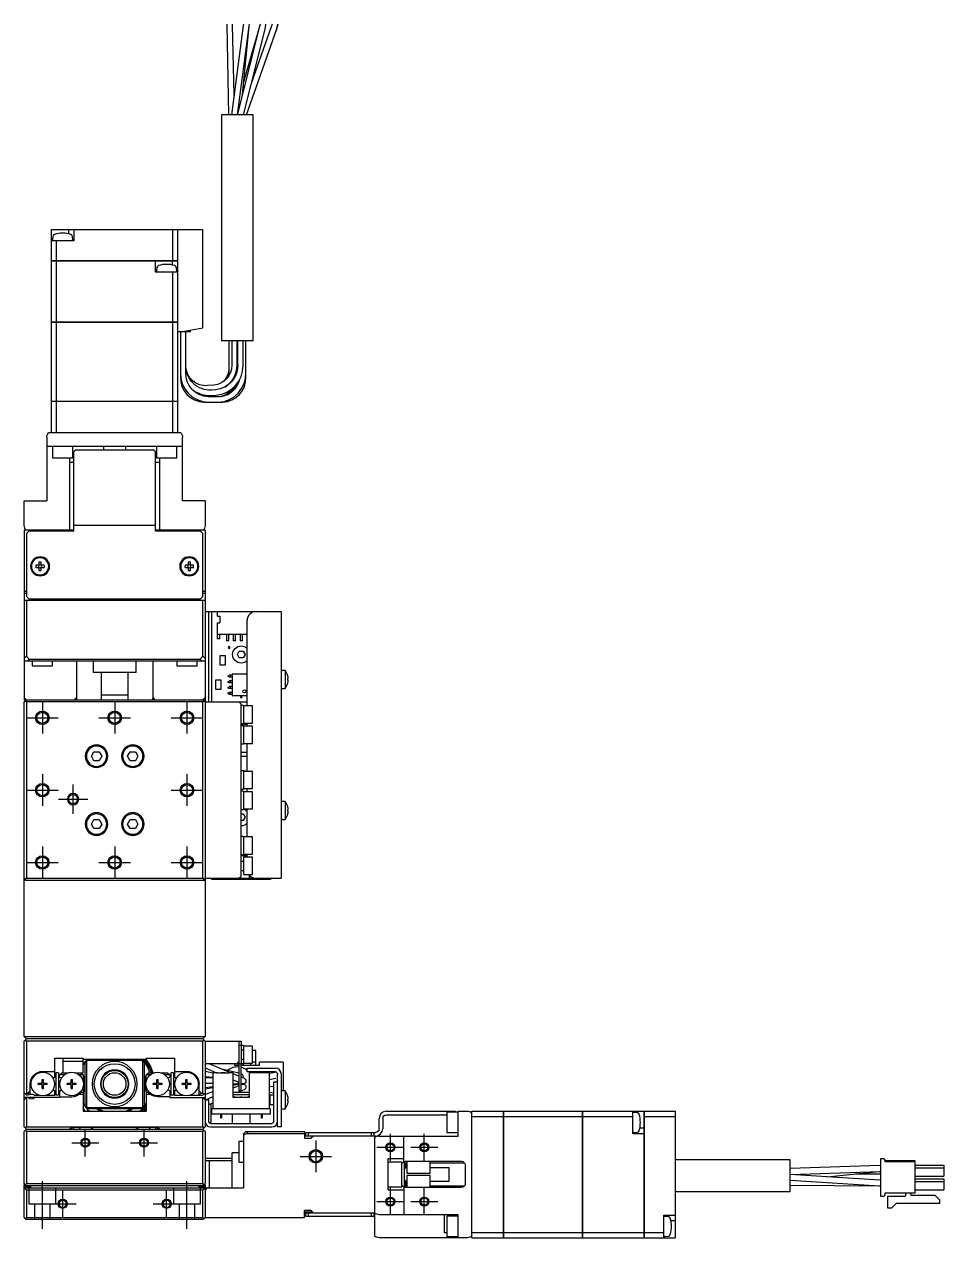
# Model space of a CAD drawing. Extents: x 0 to 1083, y -8 to 883.
# Drawn here: x 320 to 523.4, y 10 to 278.4 of the extents above; entities that cross this region are included whole.
import ezdxf

# ---------------------------------------------------------------- set-up
doc = ezdxf.new("R2010")
doc.units = 0
doc.header["$LTSCALE"] = 0.5
doc.linetypes.add('CENTER', pattern=[50.8, 31.75, -6.35, 6.35, -6.35])
doc.linetypes.add('DASHED', pattern=[19.05, 12.7, -6.35])
for name, color, linetype in [('MSM_CENTER', 1, 'CENTER'), ('MSM_CONTINUOUS', 7, 'CONTINUOUS'), ('MSM_DASHED', 4, 'DASHED'), ('MSM_NARROW', 5, 'CONTINUOUS')]:
    doc.layers.add(name, color=color, linetype=linetype)

msp = doc.modelspace()

# ---------------------------------------------------------------- linework, layer by layer
at = {"layer": 'MSM_CENTER'}
for p, q in [((324, 128.5), (324, 121.5)), ((340, 128.5), (340, 121.5)), ((356, 128.5), (356, 121.5)), ((320.5, 125), (327.5, 125)), ((336.5, 125), (343.5, 125)), ((352.5, 125), (359.5, 125)), ((324, 112.5), (324, 105.5)), ((330.8, 103.75), (330.8, 110.25)), ((356, 112.5), (356, 105.5)), ((320.5, 109), (327.5, 109)), ((352.5, 109), (359.5, 109)), ((327.55, 107), (334.05, 107)), ((324, 96.5), (324, 89.5)), ((340, 96.5), (340, 89.5)), ((356, 96.5), (356, 89.5)), ((320.5, 93), (327.5, 93)), ((336.5, 93), (343.5, 93)), ((352.5, 93), (359.5, 93)), ((333.5, 28), (333.5, 34)), ((346.5, 28), (346.5, 34)), ((401, 27), (401, 33)), ((408.5, 27), (408.5, 33)), ((330.5, 31), (336.5, 31)), ((343.5, 31), (349.5, 31)), ((384.5, 31.5), (384.5, 24.5)), ((398, 30), (404, 30)), ((405.5, 30), (411.5, 30)), ((381, 28), (388, 28)), ((324, 12), (324, 22.5)), ((356, 12), (356, 22.5)), ((328.5, 14.5), (328.5, 20.5)), ((351.5, 14.5), (351.5, 20.5)), ((401, 15), (401, 21)), ((408.5, 15), (408.5, 21)), ((325.5, 17.5), (331.5, 17.5)), ((348.5, 17.5), (354.5, 17.5)), ((398, 18), (404, 18)), ((405.5, 18), (411.5, 18))]:
    msp.add_line(p, q, dxfattribs=at)
at = {"layer": 'MSM_CONTINUOUS'}
for p, q in [((364.8, 278.4), (364.8, 278.29)), ((364.8, 278.4), (364.81, 278.22)), ((364.8, 278.29), (365.2, 258.4)), ((368.46, 278.16), (365.85, 258.4)), ((366.1, 278.25), (366.1, 278.4)), ((366.42, 262.7), (366.1, 278.25)), ((367.16, 258.4), (369.75, 277.99)), ((372.07, 277.96), (367.19, 258.62)), ((368.25, 262.82), (369.76, 277.99)), ((368.49, 278.4), (368.46, 278.16)), ((368.47, 258.4), (373.33, 277.64)), ((372.03, 277.91), (368.52, 265.58)), ((369.14, 258.4), (375.88, 277.37)), ((369.75, 277.99), (369.79, 278.4)), ((369.76, 277.99), (369.79, 278.4)), ((374.65, 277.8), (370.22, 265.33)), ((372.15, 278.4), (372.03, 277.91)), ((372.16, 278.4), (372.07, 277.96)), ((373.33, 277.64), (373.47, 278.4)), ((374.81, 278.4), (374.65, 277.8)), ((375.87, 277.36), (376.13, 278.4)), ((375.88, 277.37), (376.14, 278.4)), ((370.65, 258.4), (363.65, 258.4)), ((363.65, 258.4), (363.65, 208.4)), ((370.65, 208.4), (370.65, 258.4)), ((326, 226.11), (326, 233)), ((326, 233), (354, 233)), ((326.34, 231.48), (326.27, 230.71)), ((329.75, 233), (329.75, 232.06)), ((330.73, 230.71), (330.67, 231.48)), ((331, 233), (331, 230.5)), ((352.85, 226.11), (352.85, 233)), ((354, 195), (354, 233)), ((359.5, 232.9), (354, 232.9)), ((359.5, 211.26), (359.5, 232.9)), ((331, 230.5), (326, 230.5)), ((327.16, 226.11), (327.16, 230.5)), ((326, 226.11), (354, 226.11)), ((326, 212.5), (326, 226.1)), ((354, 226.1), (326, 226.1)), ((326.01, 226.1), (326.01, 226.11)), ((327.16, 226.1), (327.16, 226.11)), ((327.16, 212.5), (327.16, 226.1)), ((349, 223.6), (349, 226.1)), ((352.75, 226.1), (352.75, 225.17)), ((352.85, 226.1), (352.85, 226.11)), ((353.99, 226.1), (353.99, 226.11)), ((354, 223.6), (349, 223.6)), ((349.34, 224.59), (349.27, 223.82)), ((352.85, 212.5), (352.85, 223.6)), ((353.73, 223.82), (353.67, 224.59)), ((326, 212.5), (354, 212.5)), ((326, 195), (326, 212.49)), ((354, 212.49), (326, 212.49)), ((326.01, 212.5), (326.01, 212.49)), ((327.16, 212.5), (327.16, 212.49)), ((327.16, 195), (327.16, 212.49)), ((352.85, 212.5), (352.85, 212.49)), ((352.85, 195), (352.85, 212.49)), ((353.99, 212.5), (353.99, 212.49)), ((356.8, 210.4), (354, 210.4)), ((354.55, 210.4), (354.55, 200.4)), ((354.6, 210.4), (359.5, 211.26)), ((355.75, 201.4), (355.75, 210.4)), ((356.8, 210.4), (356.8, 210.79)), ((370.65, 208.4), (363.65, 208.4)), ((365.25, 208.4), (365.25, 201.4)), ((365.9, 208.4), (365.9, 202.98)), ((367.1, 202.98), (367.1, 208.4)), ((367.2, 208.4), (367.2, 202.95)), ((368.4, 202.95), (368.4, 208.4)), ((369.05, 200.4), (369.05, 208.4)), ((365.25, 201.4), (365.13, 200.48)), ((361.9, 198.6), (360.52, 198.48)), ((362.93, 196), (360.67, 196)), ((362.34, 197.57), (361.42, 197.5)), ((361.51, 196.3), (362.44, 196.37)), ((326, 195), (354, 195)), ((326, 188), (326, 194.99)), ((354, 194.99), (326, 194.99)), ((326.01, 195), (326.01, 194.99)), ((327.16, 195), (327.16, 194.99)), ((327.16, 188), (327.16, 194.99)), ((352.85, 195), (352.85, 194.99)), ((352.85, 188), (352.85, 194.99)), ((353.99, 195), (353.99, 194.99)), ((354, 188), (354, 194.99)), ((359.75, 194.8), (363.85, 194.8)), ((354.62, 188), (325.38, 188)), ((325, 187), (325, 173)), ((355, 173), (355, 187)), ((355, 185), (325, 185)), ((326.25, 185), (326.25, 182.5)), ((330.75, 182.5), (330.75, 185)), ((331.5, 184.3), (331, 183.8)), ((331, 166.3), (331, 183.8)), ((331.5, 184.3), (348.5, 184.3)), ((337.5, 185), (337.5, 184.3)), ((342.5, 184.3), (342.5, 185)), ((349, 183.8), (348.5, 184.3)), ((349, 166.3), (349, 183.8)), ((349.25, 185), (349.25, 182.5)), ((353.75, 182.5), (353.75, 185)), ((326.25, 182.5), (330.75, 182.5)), ((330, 182.5), (330, 166.3)), ((331, 181.5), (330, 181.5)), ((350, 181.5), (349, 181.5)), ((349.25, 182.5), (353.75, 182.5)), ((350, 166.3), (350, 182.5)), ((320, 173), (325, 173)), ((320, 167.5), (320, 173)), ((360, 173), (355, 173)), ((360, 173), (360, 167.5)), ((331, 166.5), (320, 166.5)), ((320, 166.5), (320, 129)), ((349, 167.5), (331, 167.5)), ((360, 166.5), (349, 166.5)), ((360, 166.5), (360, 54.5)), ((321, 166.3), (320.5, 165.8)), ((320.5, 165.8), (320.5, 151.8)), ((331, 166.3), (321, 166.3)), ((359, 166.3), (349, 166.3)), ((359.5, 165.8), (359, 166.3)), ((359.5, 151.8), (359.5, 165.8)), ((323.26, 158.74), (322.58, 158.74)), ((323.26, 159.42), (323.26, 158.74)), ((323.74, 158.74), (323.74, 159.42)), ((324.42, 158.74), (323.74, 158.74)), ((356.26, 158.74), (355.58, 158.74)), ((356.26, 159.42), (356.26, 158.74)), ((356.74, 158.74), (356.74, 159.42)), ((357.42, 158.74), (356.74, 158.74)), ((322.58, 158.26), (323.26, 158.26)), ((323.26, 158.26), (323.26, 157.58)), ((323.74, 157.58), (323.74, 158.26)), ((323.74, 158.26), (324.42, 158.26)), ((355.58, 158.26), (356.26, 158.26)), ((356.26, 158.26), (356.26, 157.58)), ((356.74, 157.58), (356.74, 158.26)), ((356.74, 158.26), (357.42, 158.26)), ((320, 153), (320.5, 153)), ((359.5, 153), (360, 153)), ((320.5, 152.5), (320, 152.5)), ((320, 151), (360, 151)), ((320.5, 151.8), (321, 151.3)), ((320.5, 151), (320.5, 138.61)), ((321, 151.3), (359, 151.3)), ((330, 151.3), (330, 151)), ((331.75, 151), (331.75, 151.3)), ((335, 151.3), (335, 151.2)), ((335, 151.2), (345, 151.2)), ((335, 151.2), (335.2, 151)), ((344.8, 151), (345, 151.2)), ((345, 151.2), (345, 151.3)), ((348.25, 151.3), (348.25, 151)), ((350, 151), (350, 151.3)), ((359, 151.3), (359.5, 151.8)), ((360, 152.5), (359.5, 152.5)), ((359.5, 138.61), (359.5, 151)), ((360, 148.5), (376.8, 148.5)), ((360.8, 128.5), (360.8, 148.5)), ((361.5, 128.5), (361.5, 148.5)), ((362.75, 147.5), (362.75, 148.5)), ((376.8, 148.5), (376.8, 89.5)), ((362.75, 147.5), (363.25, 147.5)), ((362.75, 146), (363.25, 146)), ((362.75, 142.5), (362.75, 146)), ((363.25, 147.5), (363.25, 146)), ((369.3, 127.65), (369.3, 146.5)), ((362.75, 143.5), (369.3, 143.5)), ((363.25, 142.5), (362.75, 142.5)), ((363.25, 142.5), (363.25, 143.5)), ((364.75, 143.5), (364.75, 142)), ((365.25, 142), (365.25, 143.5)), ((366.25, 143.5), (366.25, 142)), ((366.75, 142), (366.75, 143.5)), ((367.75, 143.5), (367.75, 142)), ((368.25, 142), (368.25, 143.5)), ((369.25, 143.5), (369.25, 142)), ((365.25, 142), (364.75, 142)), ((366.75, 142), (366.25, 142)), ((367.14, 139), (367.57, 139.75)), ((367.57, 139.75), (368.43, 139.75)), ((368.25, 142), (367.75, 142)), ((368.43, 139.75), (368.87, 139)), ((369.3, 142), (369.25, 142)), ((320, 138.11), (320.5, 138.61)), ((360, 137.5), (320, 137.5)), ((320.5, 138.61), (321.11, 138)), ((321.11, 138), (320.61, 137.5)), ((321.11, 138), (358.89, 138)), ((321.75, 137.5), (321.75, 136.5)), ((326.25, 136.5), (326.25, 137.5)), ((331.52, 137.5), (331.52, 129.5)), ((335.25, 137.5), (335.25, 135)), ((344.75, 135), (344.75, 137.5)), ((348.49, 129.5), (348.49, 137.5)), ((353.75, 137.5), (353.75, 136.5)), ((358.25, 136.5), (358.25, 137.5)), ((358.89, 138), (359.5, 138.61)), ((359.39, 137.5), (358.89, 138)), ((359.5, 138.61), (360, 138.11)), ((363.25, 138.71), (363.25, 136.71)), ((364.5, 138.71), (363.25, 138.71)), ((364.5, 136.71), (364.5, 138.71)), ((367.57, 138.25), (367.14, 139)), ((368.43, 138.25), (367.57, 138.25)), ((368.87, 139), (368.43, 138.25)), ((321.75, 136.5), (326.25, 136.5)), ((344.75, 135), (335.25, 135)), ((337, 135), (337, 129)), ((343, 129), (343, 135)), ((353.75, 136.5), (358.25, 136.5)), ((363.25, 136.71), (364.5, 136.71)), ((365, 134.31), (365.25, 134.31)), ((365, 134.31), (365, 134.11)), ((365.25, 134.31), (365.32, 134.43)), ((366.05, 134.43), (365.32, 134.43)), ((365.61, 134), (365.61, 134.43)), ((366.05, 129.96), (366.05, 134.66)), ((366.15, 134.76), (369.3, 134.76)), ((377.7, 135.5), (376.8, 135.5)), ((377.7, 135.5), (377.7, 131.5)), ((378.27, 134.39), (378.28, 134.39)), ((363.55, 133.31), (362.3, 133.31)), ((362.3, 133.31), (362.3, 131.31)), ((363.55, 131.31), (363.55, 133.31)), ((365.25, 134.11), (365, 134.11)), ((365, 133.04), (365, 132.84)), ((365, 133.04), (365.25, 133.04)), ((365.25, 132.84), (365, 132.84)), ((365, 131.77), (365, 131.57)), ((365, 131.77), (365.25, 131.77)), ((365.25, 131.57), (365, 131.57)), ((365.32, 134), (365.25, 134.11)), ((365.25, 133.04), (365.32, 133.16)), ((365.32, 132.73), (365.25, 132.84)), ((365.25, 131.77), (365.32, 131.89)), ((365.32, 131.46), (365.25, 131.57)), ((366.05, 134), (365.32, 134)), ((366.05, 133.16), (365.32, 133.16)), ((366.05, 132.73), (365.32, 132.73)), ((366.05, 131.89), (365.32, 131.89)), ((365.61, 132.73), (365.61, 133.16)), ((365.61, 131.46), (365.61, 131.89)), ((378.27, 133.68), (378.39, 133.68)), ((378.27, 133.32), (378.27, 133.68)), ((378.39, 133.32), (378.27, 133.32)), ((378.28, 132.61), (378.27, 132.61)), ((320.5, 129), (320, 129.5)), ((320, 129), (360, 129)), ((320.25, 128.75), (320.5, 129)), ((331.52, 129.5), (331.02, 129)), ((331.7, 129), (331.52, 129.5)), ((343, 130), (337, 130)), ((348.49, 129.5), (348.31, 129)), ((348.99, 129), (348.49, 129.5)), ((360, 129.5), (359.5, 129)), ((359.5, 129), (359.75, 128.75)), ((362.3, 131.31), (363.55, 131.31)), ((365, 130.5), (365, 130.3)), ((365, 130.5), (365.25, 130.5)), ((365.25, 130.3), (365, 130.3)), ((365.25, 130.5), (365.32, 130.62)), ((365.32, 130.19), (365.25, 130.3)), ((366.05, 131.46), (365.32, 131.46)), ((366.05, 130.62), (365.32, 130.62)), ((366.05, 130.19), (365.32, 130.19)), ((365.61, 130.19), (365.61, 130.62)), ((369.3, 129.86), (366.15, 129.86)), ((376.8, 131.5), (377.7, 131.5)), ((320, 128.5), (320.25, 128.75)), ((320, 54.5), (320, 128.5)), ((320.5, 128.5), (320.25, 128.75)), ((320.5, 128.5), (320.5, 89.5)), ((359.5, 128.5), (320.5, 128.5)), ((359.75, 128.75), (359.5, 128.5)), ((359.5, 89.5), (359.5, 128.5)), ((359.75, 128.75), (360, 128.5)), ((360, 128.5), (369.3, 128.5)), ((368, 128), (367.5, 128.5)), ((368, 90), (368, 128)), ((368.5, 127.75), (368, 127.75)), ((368.5, 127.75), (368.5, 123.75)), ((370.5, 127.65), (368.5, 127.65)), ((370.5, 123.85), (370.5, 127.65)), ((368, 123.75), (368.5, 123.75)), ((369.3, 123.5), (368, 123.5)), ((368.5, 123.85), (370.5, 123.85)), ((369.3, 123.15), (369.3, 123.85)), ((368.5, 123.25), (368, 123.25)), ((368.5, 123.25), (368.5, 119.25)), ((370.5, 123.15), (368.5, 123.15)), ((370.5, 119.35), (370.5, 123.15)), ((368, 119.25), (368.5, 119.25)), ((368.5, 119.35), (370.5, 119.35)), ((369.3, 113.15), (369.3, 119.35)), ((334.85, 116.5), (335.42, 117.5)), ((335.42, 115.5), (334.85, 116.5)), ((335.42, 117.5), (336.58, 117.5)), ((336.58, 115.5), (335.42, 115.5)), ((336.58, 117.5), (337.16, 116.5)), ((337.16, 116.5), (336.58, 115.5)), ((342.85, 116.5), (343.42, 117.5)), ((343.42, 115.5), (342.85, 116.5)), ((343.42, 117.5), (344.58, 117.5)), ((344.58, 115.5), (343.42, 115.5)), ((344.58, 117.5), (345.16, 116.5)), ((345.16, 116.5), (344.58, 115.5)), ((368, 117.37), (369.3, 117.37)), ((369.3, 116.45), (368, 116.45)), ((368.5, 113.25), (368, 113.25)), ((368.5, 113.25), (369.3, 113.25)), ((368.5, 113.25), (368.5, 109.25)), ((370.5, 113.15), (368.5, 113.15)), ((370.5, 109.35), (370.5, 113.15)), ((368, 109.25), (368.5, 109.25)), ((368.5, 108.75), (368, 108.75)), ((368.5, 109.35), (370.5, 109.35)), ((368.5, 108.75), (368.5, 104.75)), ((370.5, 108.65), (368.5, 108.65)), ((369.3, 108.65), (369.3, 109.35)), ((370.5, 104.85), (370.5, 108.65)), ((368, 104.75), (368.5, 104.75)), ((368.5, 104.85), (370.5, 104.85)), ((369.3, 98.65), (369.3, 104.85)), ((377.7, 106.5), (376.8, 106.5)), ((377.7, 106.5), (377.7, 102.5)), ((378.27, 105.39), (378.28, 105.39)), ((378.27, 104.68), (378.39, 104.68)), ((378.27, 104.32), (378.27, 104.68)), ((334.85, 101.5), (335.42, 102.5)), ((335.42, 102.5), (336.58, 102.5)), ((336.58, 102.5), (337.16, 101.5)), ((342.85, 101.5), (343.42, 102.5)), ((343.42, 102.5), (344.58, 102.5)), ((344.58, 102.5), (345.16, 101.5)), ((368, 103.75), (368.43, 103.75)), ((368.43, 102.25), (368, 102.25)), ((368.43, 103.75), (368.87, 103)), ((368.87, 103), (368.43, 102.25)), ((376.8, 102.5), (377.7, 102.5)), ((378.39, 104.32), (378.27, 104.32)), ((378.28, 103.61), (378.27, 103.61)), ((335.42, 100.5), (334.85, 101.5)), ((336.58, 100.5), (335.42, 100.5)), ((337.16, 101.5), (336.58, 100.5)), ((343.42, 100.5), (342.85, 101.5)), ((344.58, 100.5), (343.42, 100.5)), ((345.16, 101.5), (344.58, 100.5)), ((368.5, 98.75), (368, 98.75)), ((368.5, 98.75), (368.5, 94.75)), ((369.3, 98.67), (368.5, 98.67)), ((370.5, 98.65), (368.5, 98.65)), ((370.5, 94.85), (370.5, 98.65)), ((368, 94.75), (368.5, 94.75)), ((369.3, 94.5), (368, 94.5)), ((368.5, 94.85), (370.5, 94.85)), ((368.5, 94.15), (368.5, 90.35)), ((370.5, 94.15), (368.5, 94.15)), ((369.3, 94.15), (369.3, 94.85)), ((370.5, 90.35), (370.5, 94.15)), ((368.5, 93.25), (368, 93.25)), ((320.25, 89.25), (320, 89.5)), ((360, 89), (320, 89)), ((320.25, 89.25), (320.5, 89.5)), ((320.5, 89), (320.25, 89.25)), ((320.5, 89.5), (359.5, 89.5)), ((359.5, 89.5), (359.75, 89.25)), ((359.75, 89.25), (359.5, 89)), ((360, 89.5), (359.75, 89.25)), ((360, 89.5), (376.8, 89.5)), ((361.5, 89.2), (361.5, 89.5)), ((374.5, 89.2), (361.5, 89.2)), ((367.5, 89.5), (368, 90)), ((368, 91.25), (368.5, 91.25)), ((368.5, 90.35), (370.5, 90.35)), ((369.75, 90.24), (369.75, 89.5)), ((374.5, 89.5), (374.5, 89.2)), ((320, 54.5), (360, 54.5)), ((320.5, 54), (320, 54.5)), ((320.25, 53.75), (320, 53.5)), ((320.25, 53.75), (320.5, 54)), ((320.5, 53.5), (320.25, 53.75)), ((359.5, 54), (320.5, 54)), ((360, 54.5), (359.5, 54)), ((359.5, 54), (359.75, 53.75)), ((359.75, 53.75), (359.5, 53.5)), ((360, 53.5), (359.75, 53.75)), ((320, 34.5), (320, 53.5)), ((320.5, 53.5), (320.5, 42)), ((359.5, 53.5), (320.5, 53.5)), ((359.5, 42), (359.5, 53.5)), ((360, 53.5), (368, 53.5)), ((360, 53.5), (360, 34.5)), ((367.5, 53.5), (367.5, 42.5)), ((368.5, 52.5), (367.5, 52.5)), ((368, 53.5), (368, 52.5)), ((368, 52.5), (368, 48.5)), ((368.5, 51.5), (368, 51.5)), ((368.5, 52.5), (368.5, 48.5)), ((370.5, 52.4), (368.5, 52.4)), ((370.5, 48.6), (370.5, 52.4)), ((371.25, 51.38), (370.5, 51.38)), ((371.25, 48.35), (371.25, 51.38)), ((326.8, 49.7), (333, 49.7)), ((326.8, 45.55), (326.8, 49.7)), ((328.55, 49.7), (328.55, 46.5)), ((333.05, 49), (328.55, 49)), ((333, 49.7), (333, 49.5)), ((333, 49.5), (347, 49.5)), ((333.05, 46.5), (333.05, 49.5)), ((333.5, 48.7), (333.8, 49)), ((333.5, 39.3), (333.5, 48.7)), ((334, 49.2), (333.8, 49)), ((333.8, 49), (333.8, 39)), ((334, 49.2), (334.3, 49.5)), ((346, 49.2), (334, 49.2)), ((345.7, 49.5), (346.5, 48.7)), ((346.2, 39), (346.2, 49)), ((346.5, 48.7), (346.5, 39.3)), ((347, 49.7), (353.2, 49.7)), ((347, 49.7), (347, 49.5)), ((353.2, 49.7), (353.2, 45.55)), ((368.5, 48.5), (360, 48.5)), ((365.63, 46.5), (360.92, 48.5)), ((361.4, 48.3), (361.4, 48.5)), ((366.59, 48.1), (366.59, 48.5)), ((367.5, 49), (367, 48.5)), ((367.39, 48.35), (367.39, 48.5)), ((368, 49.5), (368.5, 49.5)), ((368, 42.5), (368, 48.5)), ((368.5, 48.6), (370.5, 48.6)), ((368.5, 48.1), (368.5, 48.5)), ((370.15, 48.1), (370.15, 48.6)), ((371.25, 48.85), (370.5, 48.85)), ((377.25, 48.81), (372.05, 48.81)), ((372.05, 48.1), (372.05, 48.81)), ((377.25, 48.81), (377.25, 42.5)), ((324.1, 46.8), (326.8, 46.8)), ((327.6, 46.5), (327, 46.5)), ((327, 46.5), (327, 41.5)), ((327.6, 46.5), (327.6, 41.5)), ((327.8, 46), (328.3, 46.5)), ((327.8, 45.55), (327.8, 46)), ((328.84, 46), (327.8, 46)), ((328.3, 46.5), (329.79, 46.5)), ((331.22, 46.5), (333.05, 46.5)), ((333, 46), (332.16, 46)), ((332.5, 46.5), (333, 46)), ((333, 46), (333, 44.71)), ((337.03, 47.2), (336.84, 47.2)), ((337.03, 47.2), (337.25, 47.43)), ((337.08, 47.43), (337.25, 47.43)), ((337.25, 47.43), (337.25, 47.56)), ((337.25, 47.56), (337.25, 47.56)), ((341.07, 46.97), (341.06, 46.97)), ((342.75, 47.56), (342.75, 47.56)), ((342.75, 47.56), (342.75, 47.43)), ((342.75, 47.43), (342.92, 47.43)), ((342.75, 47.43), (342.98, 47.2)), ((343.17, 47.2), (342.98, 47.2)), ((347, 46), (347.5, 46.5)), ((347.84, 46), (347, 46)), ((347, 44.71), (347, 46)), ((347.5, 46.5), (348.79, 46.5)), ((350.22, 46.5), (351.7, 46.5)), ((352.2, 46), (351.16, 46)), ((351.7, 46.5), (352.2, 46)), ((352.2, 46), (352.2, 45.55)), ((353, 46.5), (352.4, 46.5)), ((352.4, 46.5), (352.4, 41.5)), ((353, 46.5), (353, 41.5)), ((353.2, 46.8), (355.9, 46.8)), ((360, 47.59), (362.56, 46.5)), ((360, 46.83), (361.75, 46.45)), ((360, 45.69), (361.75, 45.54)), ((361.75, 46.5), (361.75, 38.5)), ((362.75, 46.5), (361.75, 46.5)), ((362.75, 46.5), (362.75, 46.4)), ((365.25, 46.4), (362.75, 46.4)), ((363.55, 46.4), (363.55, 46.5)), ((364.45, 46.5), (363.55, 46.5)), ((363.93, 46.4), (363.93, 46.5)), ((367.5, 46.43), (364.02, 47.18)), ((364.08, 46.4), (364.08, 46.5)), ((364.45, 46.4), (364.45, 46.5)), ((366.25, 46.5), (365.25, 46.5)), ((365.25, 46.5), (365.25, 46.4)), ((366.25, 41), (366.25, 46.5)), ((367.5, 45.71), (366.25, 46.24)), ((367.5, 48.1), (366.59, 48.1)), ((372.05, 48.1), (368, 48.1)), ((369.3, 46.7), (369.3, 47.5)), ((369.3, 47.5), (375.6, 47.5)), ((375.5, 46.7), (369.3, 46.7)), ((369.75, 46.5), (369.75, 41)), ((374.25, 46.5), (369.75, 46.5)), ((372.83, 46.55), (371.16, 46.5)), ((375.44, 46.54), (374.25, 46.33)), ((374.25, 38.5), (374.25, 46.5)), ((376, 34.5), (376, 46.2)), ((376.8, 46.3), (376.8, 34.5)), ((321.3, 41.7), (321.3, 44)), ((323.1, 43.86), (323.1, 44.15)), ((323.9, 44.15), (323.1, 44.15)), ((323.9, 43.86), (323.1, 43.86)), ((323.63, 44.15), (323.63, 43.86)), ((323.96, 45), (324.25, 45)), ((323.96, 44.21), (323.96, 45)), ((324.25, 44.47), (323.96, 44.47)), ((323.96, 43), (323.96, 43.8)), ((324.25, 43.53), (323.96, 43.53)), ((323.96, 43), (324.25, 43)), ((324.25, 44.21), (324.25, 45)), ((324.25, 43), (324.25, 43.8)), ((325.1, 44.15), (324.31, 44.15)), ((325.1, 43.86), (324.31, 43.86)), ((324.57, 43.86), (324.57, 44.15)), ((325.1, 43.86), (325.1, 44.15)), ((326.54, 45.4), (326.8, 45.55)), ((328.1, 45.38), (327.8, 45.55)), ((329.5, 43.86), (329.5, 44.15)), ((330.3, 44.15), (329.5, 44.15)), ((330.3, 43.86), (329.5, 43.86)), ((330.03, 44.15), (330.03, 43.86)), ((330.36, 45), (330.65, 45)), ((330.36, 44.21), (330.36, 45)), ((330.65, 44.47), (330.36, 44.47)), ((330.36, 43), (330.36, 43.8)), ((330.65, 43.53), (330.36, 43.53)), ((330.36, 43), (330.65, 43)), ((330.65, 44.21), (330.65, 45)), ((330.65, 43), (330.65, 43.8)), ((331.5, 44.15), (330.71, 44.15)), ((331.5, 43.86), (330.71, 43.86)), ((330.97, 43.86), (330.97, 44.15)), ((331.5, 43.86), (331.5, 44.15)), ((333, 43.29), (333, 38)), ((342.8, 45.38), (342.8, 45.44)), ((342.8, 45.38), (342.87, 45.31)), ((347, 43.29), (347, 38)), ((348.5, 43.86), (348.5, 44.15)), ((349.3, 44.15), (348.5, 44.15)), ((349.3, 43.86), (348.5, 43.86)), ((349.03, 44.15), (349.03, 43.86)), ((349.36, 45), (349.65, 45)), ((349.36, 44.21), (349.36, 45)), ((349.65, 44.47), (349.36, 44.47)), ((349.36, 43), (349.36, 43.8)), ((349.65, 43.53), (349.36, 43.53)), ((349.36, 43), (349.65, 43)), ((349.65, 44.21), (349.65, 45)), ((349.65, 43), (349.65, 43.8)), ((350.5, 44.15), (349.71, 44.15)), ((350.5, 43.86), (349.71, 43.86)), ((349.97, 43.86), (349.97, 44.15)), ((350.5, 43.86), (350.5, 44.15)), ((351.91, 45.38), (352.2, 45.55)), ((353.2, 45.55), (353.46, 45.4)), ((354.9, 43.86), (354.9, 44.15)), ((355.7, 44.15), (354.9, 44.15)), ((355.7, 43.86), (354.9, 43.86)), ((355.43, 44.15), (355.43, 43.86)), ((355.76, 45), (356.05, 45)), ((355.76, 44.21), (355.76, 45)), ((356.05, 44.47), (355.76, 44.47)), ((355.76, 43), (355.76, 43.8)), ((356.05, 43.53), (355.76, 43.53)), ((355.76, 43), (356.05, 43)), ((356.05, 44.21), (356.05, 45)), ((356.05, 43), (356.05, 43.8)), ((356.9, 44.15), (356.11, 44.15)), ((356.9, 43.86), (356.11, 43.86)), ((356.37, 43.86), (356.37, 44.15)), ((356.9, 43.86), (356.9, 44.15)), ((358.7, 41.5), (358.7, 44)), ((361.75, 45.36), (360, 45.4)), ((360, 44.2), (361.75, 44.16)), ((360, 43.2), (361.75, 43.45)), ((361.75, 43.18), (360, 42.84)), ((361.4, 45.37), (361.4, 45.57)), ((361.4, 43.11), (361.4, 43.4)), ((366.25, 44.93), (367.5, 44.4)), ((366.25, 44.07), (367.14, 44.05)), ((366.97, 43.92), (366.25, 43.69)), ((367.5, 43.6), (366.25, 43.07)), ((368.69, 45.2), (368, 45.49)), ((368, 44.19), (368.22, 44.1)), ((368.22, 43.9), (368, 43.81)), ((374.25, 45.01), (375.66, 45.26)), ((375.2, 43.39), (374.25, 43.47)), ((375.2, 35.7), (375.2, 44.5)), ((375.2, 44.5), (376, 44.5)), ((320.5, 41.5), (320, 42)), ((327.8, 41), (320, 41)), ((320.5, 41), (320, 40.5)), ((320.25, 41.75), (320.5, 42)), ((320.5, 42), (320.8, 42)), ((320.94, 41.5), (320.5, 41.5)), ((320.5, 41), (320.5, 34.5)), ((321.3, 42.5), (320.8, 42)), ((320.8, 42), (321.25, 41.69)), ((321.3, 41.7), (321.25, 41.69)), ((322.26, 41.5), (323.39, 41.5)), ((324.82, 41.5), (326.8, 41.5)), ((326.8, 42.45), (326.54, 42.6)), ((326.8, 41.5), (326.8, 42.45)), ((327.6, 41.5), (327, 41.5)), ((327.8, 42.45), (328.02, 42.58)), ((327.8, 42.45), (327.8, 41)), ((327.8, 41.2), (330.5, 41.2)), ((333, 41.7), (332.1, 41.7)), ((332.65, 42.2), (333, 42.2)), ((341.06, 41.04), (341.07, 41.04)), ((342.87, 42.69), (342.8, 42.63)), ((342.8, 42.56), (342.8, 42.63)), ((347, 42.2), (347.36, 42.2)), ((347.9, 41.7), (347, 41.7)), ((352.2, 41.2), (349.5, 41.2)), ((352.2, 42.45), (351.98, 42.58)), ((352.2, 42.45), (352.2, 41)), ((352.2, 41), (360, 41)), ((353, 41.5), (352.4, 41.5)), ((353.46, 42.6), (353.2, 42.45)), ((353.2, 42.45), (353.2, 41.5)), ((353.2, 41.5), (355.19, 41.5)), ((356.62, 41.5), (359.5, 41.5)), ((359.2, 42), (358.7, 42.5)), ((358.7, 41.65), (359.2, 42)), ((359.2, 42), (359.5, 42)), ((359.5, 42), (359.75, 41.75)), ((359.75, 41.75), (359.5, 41.5)), ((359.5, 34.5), (359.5, 41)), ((360, 40.5), (359.5, 41)), ((359.75, 41.75), (360, 42)), ((361.75, 42.25), (360, 41.69)), ((360, 40.5), (360.8, 40.5)), ((361.75, 41.16), (360.21, 40.5)), ((360.8, 35.7), (360.8, 40.5)), ((366.25, 42.2), (369.75, 42.2)), ((366.25, 41.7), (369.75, 41.7)), ((369.75, 41), (366.25, 41)), ((367.28, 42.2), (368.69, 42.8)), ((368, 42.5), (367.5, 42.5)), ((374.25, 42.17), (375.2, 42.08)), ((374.3, 41.5), (374.25, 41.45)), ((374.3, 41.5), (374.3, 39.5)), ((375.2, 41.5), (374.3, 41.5)), ((377.7, 42.5), (376.8, 42.5)), ((377.7, 42.5), (377.7, 38.5)), ((378.27, 41.39), (378.28, 41.39)), ((378.27, 40.68), (378.39, 40.68)), ((378.27, 40.32), (378.27, 40.68)), ((378.39, 40.32), (378.27, 40.32)), ((333, 38), (347, 38)), ((333.8, 39), (333.5, 39.3)), ((333.8, 39), (334, 38.8)), ((334, 38.8), (346, 38.8)), ((334.3, 38.5), (334, 38.8)), ((345.7, 38.5), (334.3, 38.5)), ((346.5, 39.3), (345.7, 38.5)), ((361.3, 39.5), (360.8, 39.5)), ((360.92, 39.5), (361.75, 39.85)), ((361.3, 39.5), (361.3, 35.5)), ((361.5, 37.3), (361.5, 38.5)), ((374.5, 38.5), (361.5, 38.5)), ((374.25, 39.55), (374.3, 39.5)), ((374.3, 39.5), (375.2, 39.5)), ((374.5, 37.3), (374.5, 38.5)), ((376.8, 38.5), (377.7, 38.5)), ((378.28, 39.61), (378.27, 39.61)), ((400.1, 38), (415.3, 38)), ((413.5, 37.75), (413.5, 33.25)), ((416, 37.75), (413.5, 37.75)), ((414.8, 37.75), (414.8, 38)), ((415.3, 38), (415.3, 37.75)), ((416, 32.5), (416, 38)), ((416, 38), (418, 38)), ((419, 38), (425.99, 38)), ((419, 10), (419, 38)), ((425.99, 10), (425.99, 38)), ((426, 37.99), (425.99, 37.99)), ((426, 38), (443.49, 38)), ((426, 38), (426, 10)), ((443.49, 10), (443.49, 38)), ((443.5, 37.99), (443.49, 37.99)), ((443.5, 38), (457.1, 38)), ((443.5, 38), (443.5, 10)), ((454.6, 33), (454.6, 38)), ((455.59, 37.66), (454.82, 37.73)), ((457.1, 10), (457.1, 38)), ((457.1, 37.99), (457.11, 37.99)), ((457.11, 38), (464, 38)), ((457.11, 38), (457.11, 10)), ((464, 38), (464, 10)), ((360.86, 35.5), (361.3, 35.5)), ((361.2, 35.3), (374.8, 35.3)), ((374.5, 37.3), (361.5, 37.3)), ((363.38, 37.3), (363.38, 36.5)), ((363.38, 36.5), (363.63, 36.5)), ((363.63, 37.3), (363.63, 36.5)), ((366, 37.3), (366, 35.3)), ((370, 35.3), (370, 37.3)), ((372.38, 37.3), (372.38, 36.5)), ((372.38, 36.5), (372.63, 36.5)), ((372.63, 37.3), (372.63, 36.5)), ((398.5, 34.1), (398.5, 36.4)), ((399.3, 36.4), (399.3, 34.1)), ((400.1, 37.2), (413.5, 37.2)), ((419, 36.84), (425.99, 36.84)), ((426, 36.83), (425.99, 36.83)), ((426, 36.84), (443.49, 36.84)), ((443.5, 36.83), (443.49, 36.83)), ((443.5, 36.84), (454.6, 36.84)), ((457.1, 36.83), (457.11, 36.83)), ((457.11, 36.84), (464, 36.84)), ((320.5, 34), (320, 34.5)), ((320.25, 33.75), (320, 33.5)), ((320, 22), (320, 33.5)), ((320.25, 34.25), (320.5, 34.5)), ((320.5, 34), (320.25, 33.75)), ((320.5, 33.5), (320.25, 33.75)), ((320.5, 34.5), (359.5, 34.5)), ((320.5, 34), (359.5, 34)), ((320.5, 33.5), (320.5, 22)), ((359.5, 33.5), (320.5, 33.5)), ((330.35, 34.35), (330, 34)), ((349.65, 34.35), (330.35, 34.35)), ((350, 34), (349.65, 34.35)), ((359.5, 34.5), (359.75, 34.25)), ((359.75, 34.25), (359.5, 34)), ((359.75, 33.75), (359.5, 34)), ((359.75, 33.75), (359.5, 33.5)), ((359.5, 22), (359.5, 33.5)), ((359.75, 34.25), (360, 34.5)), ((360, 33.5), (359.75, 33.75)), ((360, 33.5), (360, 22)), ((361.2, 34.5), (374.8, 34.5)), ((368.5, 33), (369, 33.5)), ((368.5, 33), (368.5, 21)), ((369.11, 33), (368.5, 32.69)), ((369, 33.5), (382, 33.5)), ((369.61, 33.5), (369.11, 33)), ((382, 33), (369.11, 33)), ((376.8, 34.5), (376, 34.5)), ((382, 33.5), (382, 32)), ((382.3, 32.5), (382.3, 33.3)), ((382.3, 33.3), (397.7, 33.3)), ((397.7, 32.5), (382.3, 32.5)), ((382.8, 33.3), (382.8, 32.5)), ((384, 32.5), (383.5, 32)), ((396.8, 32.5), (396.8, 33.3)), ((397.3, 33.3), (397.3, 32.5)), ((397.5, 32.5), (397.5, 15.5)), ((398.5, 32.5), (416, 32.5)), ((404, 26.87), (404, 32.5)), ((413.5, 33.25), (416, 33.25)), ((457.1, 33), (454.6, 33)), ((454.82, 33.27), (455.59, 33.34)), ((457.1, 34.25), (456.17, 34.25)), ((367.5, 31.25), (367.5, 26.75)), ((368.5, 31.25), (367.5, 31.25)), ((382, 32), (383.5, 32)), ((366, 27.5), (360, 27.5)), ((366, 27), (360, 27)), ((361, 21), (361, 27)), ((366, 21), (366, 28.75)), ((367.5, 28.75), (366, 28.75)), ((400.5, 27.5), (404, 27.5)), ((400.5, 20.5), (400.5, 27.5)), ((404, 26.87), (404.09, 26.87)), ((404.01, 26.85), (404.09, 26.87)), ((404.1, 21.12), (404.1, 26.88)), ((404.3, 26.9), (416.7, 26.9)), ((404.6, 26.9), (404.6, 24.25)), ((409.8, 24.25), (409.8, 26.9)), ((489.4, 27.23), (464, 27.23)), ((489.4, 20.23), (489.4, 27.23)), ((509.4, 27.47), (509.4, 19.19)), ((510.12, 27.47), (509.4, 27.47)), ((510.42, 26.76), (510.42, 27.17)), ((517.05, 27.01), (510.42, 27.01)), ((517.05, 19.9), (517.05, 27.01)), ((367.5, 26.75), (368.5, 26.75)), ((403.5, 26.75), (400.5, 26.75)), ((403.5, 21.25), (403.5, 26.75)), ((404.3, 26.5), (404.1, 26.3)), ((404.1, 25.13), (404.3, 25.5)), ((404.3, 26.5), (404.3, 25.5)), ((404.6, 26.5), (404.3, 26.5)), ((404.3, 25.5), (404.6, 25.5)), ((404.6, 24.25), (409.8, 24.25)), ((417.39, 26.5), (409.8, 26.5)), ((409.8, 25.5), (414, 25.5)), ((414, 22.5), (414, 25.5)), ((417.5, 26.1), (417.5, 21.9)), ((509.29, 25.94), (489.4, 25.3)), ((489.4, 24), (509.33, 24.65)), ((497.55, 23.49), (509.12, 24.62)), ((509.12, 24.62), (509.4, 24.64)), ((509.4, 25.95), (509.29, 25.94)), ((509.33, 24.65), (509.4, 24.65)), ((517.05, 26.76), (510.42, 26.76)), ((517.05, 26.03), (523.4, 26.03)), ((517.05, 25.43), (523.4, 25.43)), ((523.4, 26.03), (523.4, 23.63)), ((320, 22), (320.5, 21.5)), ((320, 21.7), (320.1, 21.8)), ((320, 14.5), (320, 21.7)), ((320.1, 21.7), (320.1, 21.9)), ((320.25, 21.75), (320.5, 22)), ((320.5, 22), (359.5, 22)), ((359.5, 21.5), (320.5, 21.5)), ((321.4, 21.5), (321.4, 21.2)), ((358.6, 21.5), (358.6, 21.2)), ((359.5, 22), (359.75, 21.75)), ((359.5, 21.5), (359.75, 21.75)), ((359.75, 21.75), (360, 22)), ((359.9, 21.9), (359.9, 21.7)), ((359.9, 21.8), (360, 21.7)), ((360, 21.7), (360, 14.5)), ((404.3, 22.5), (404.1, 22.87)), ((404.1, 21.7), (404.3, 21.5)), ((404.3, 22.5), (404.3, 21.5)), ((404.3, 22.5), (404.6, 22.5)), ((404.3, 21.5), (404.6, 21.5)), ((404.6, 23.75), (404.6, 21.1)), ((409.8, 23.75), (404.6, 23.75)), ((409.8, 21.1), (409.8, 23.75)), ((409.8, 22.5), (414, 22.5)), ((409.8, 21.5), (417.39, 21.5)), ((489.4, 22.7), (509.2, 21.46)), ((489.4, 21.6), (509.07, 21.45)), ((509.28, 22.76), (489.42, 24)), ((503.88, 24.11), (508.73, 24.14)), ((509.4, 22.76), (508.62, 22.8)), ((508.73, 24.14), (509.4, 24.15)), ((509.4, 22.75), (509.28, 22.76)), ((517.05, 23.63), (523.4, 23.63)), ((517.05, 23.03), (523.4, 23.03)), ((517.05, 22.43), (523.4, 22.43)), ((523.4, 23.03), (523.4, 20.63)), ((320, 21.2), (321.4, 21.2)), ((320, 21), (368.5, 21)), ((320.5, 20.5), (320, 21)), ((320.4, 21.4), (321.1, 21.4)), ((359.5, 20.5), (320.5, 20.5)), ((320.5, 20.5), (320.5, 14.5)), ((360, 21.2), (358.6, 21.2)), ((358.9, 21.4), (359.6, 21.4)), ((360, 21), (359.5, 20.5)), ((359.5, 14.5), (359.5, 20.5)), ((360, 20.5), (360.5, 21)), ((400.5, 21.25), (403.5, 21.25)), ((404, 20.5), (400.5, 20.5)), ((404, 21.13), (404, 15.1)), ((404, 21.13), (404.09, 21.13)), ((404.09, 21.13), (404.01, 21.16)), ((416.7, 21.1), (404.3, 21.1)), ((464, 20.23), (489.4, 20.23)), ((509.07, 21.45), (509.4, 21.45)), ((509.2, 21.46), (509.4, 21.45)), ((509.4, 19.19), (510.12, 19.19)), ((510.42, 19.49), (510.42, 19.9)), ((510.42, 19.9), (517.05, 19.9)), ((510.95, 19.15), (510.95, 16.62)), ((514.8, 19.15), (510.95, 19.15)), ((514.95, 19.9), (514.95, 19.3)), ((516.1, 19.62), (516.1, 19.9)), ((521.51, 19.34), (516.38, 19.34)), ((517.05, 20.63), (523.4, 20.63)), ((522.51, 18.34), (521.51, 19.34)), ((510.95, 16.62), (511.95, 16.62)), ((511.95, 16.62), (512.97, 17.64)), ((512.97, 17.64), (522.51, 17.64)), ((522.51, 17.64), (522.51, 18.34)), ((320, 14.5), (320.5, 14)), ((320.25, 14.25), (320.5, 14.5)), ((320.5, 14.5), (359.5, 14.5)), ((359.5, 14), (320.5, 14)), ((359.5, 14.5), (359.75, 14.25)), ((359.5, 14), (359.75, 14.25)), ((359.75, 14.25), (360, 14.5)), ((360, 14.5), (382, 14.5)), ((383.5, 16), (382, 16)), ((382, 14.5), (382, 16)), ((382, 15.75), (383.75, 15.75)), ((382.3, 14.7), (382.3, 15.5)), ((382.3, 15.5), (397.5, 15.5)), ((397.3, 14.7), (382.3, 14.7)), ((382.8, 15.5), (382.8, 14.7)), ((383.5, 16), (384, 15.5)), ((396.8, 14.7), (396.8, 15.5)), ((397.3, 15.5), (397.3, 14.7)), ((397.5, 15.48), (397.5, 10.38)), ((416, 15.1), (398.5, 15.1)), ((413, 11.05), (413, 15.1)), ((413.5, 14.75), (413.5, 10.25)), ((416, 14.75), (413.5, 14.75)), ((416, 10), (416, 15.1)), ((461.5, 15), (464, 15)), ((461.5, 10), (461.5, 15)), ((462.48, 14.66), (461.71, 14.73)), ((464, 13.75), (463.06, 13.75)), ((413.5, 11.05), (413, 11.05)), ((419, 11.15), (425.99, 11.15)), ((426, 11.16), (425.99, 11.16)), ((426, 11.15), (443.49, 11.15)), ((443.5, 11.16), (443.49, 11.16)), ((443.5, 11.15), (457.1, 11.15)), ((457.1, 11.16), (457.11, 11.16)), ((457.11, 11.15), (461.5, 11.15)), ((418, 10), (398.5, 10)), ((413.5, 10.25), (416, 10.25)), ((419, 10), (425.99, 10)), ((426, 10.01), (425.99, 10.01)), ((426, 10), (443.49, 10)), ((443.5, 10.01), (443.49, 10.01)), ((443.5, 10), (457.1, 10)), ((457.1, 10.01), (457.11, 10.01)), ((457.11, 10), (464, 10)), ((461.71, 10.27), (462.48, 10.34))]:
    msp.add_line(p, q, dxfattribs=at)
at = {"layer": 'MSM_CONTINUOUS', "extrusion": (0, 0, -1)}
for p, q in [((403.97, 26.83), (404, 26.84)), ((404, 26.84), (404.01, 26.85)), ((403.5, 26.15), (403.51, 26.21)), ((403.5, 26.1), (403.5, 26.15)), ((403.51, 26.21), (403.52, 26.26)), ((403.52, 26.26), (403.53, 26.31)), ((403.53, 26.31), (403.54, 26.36)), ((403.54, 26.36), (403.56, 26.41)), ((403.56, 26.41), (403.58, 26.46)), ((403.58, 26.46), (403.61, 26.5)), ((403.61, 26.5), (403.64, 26.55)), ((403.64, 26.55), (403.66, 26.58)), ((403.66, 26.58), (403.69, 26.61)), ((403.69, 26.61), (403.72, 26.65)), ((403.72, 26.65), (403.75, 26.68)), ((403.75, 26.68), (403.78, 26.7)), ((403.78, 26.7), (403.81, 26.73)), ((403.81, 26.73), (403.84, 26.75)), ((403.84, 26.75), (403.87, 26.77)), ((403.87, 26.77), (403.91, 26.8)), ((403.91, 26.8), (403.94, 26.82)), ((403.94, 26.82), (403.97, 26.83)), ((403.5, 21.86), (403.5, 21.9)), ((403.51, 21.81), (403.5, 21.86)), ((403.51, 21.77), (403.51, 21.81)), ((403.52, 21.73), (403.51, 21.77)), ((403.53, 21.68), (403.52, 21.73)), ((403.55, 21.63), (403.53, 21.68)), ((403.57, 21.58), (403.55, 21.63)), ((403.59, 21.53), (403.57, 21.58)), ((403.62, 21.49), (403.59, 21.53)), ((403.64, 21.44), (403.62, 21.49)), ((403.67, 21.4), (403.64, 21.44)), ((403.71, 21.36), (403.67, 21.4)), ((403.74, 21.33), (403.71, 21.36)), ((403.77, 21.3), (403.74, 21.33)), ((403.8, 21.28), (403.77, 21.3)), ((403.83, 21.25), (403.8, 21.28)), ((403.87, 21.23), (403.83, 21.25)), ((403.89, 21.21), (403.87, 21.23)), ((403.92, 21.2), (403.89, 21.21)), ((403.95, 21.18), (403.92, 21.2)), ((403.97, 21.17), (403.95, 21.18)), ((404, 21.16), (403.97, 21.17)), ((404.01, 21.16), (404, 21.16))]:
    msp.add_line(p, q, dxfattribs=at)
for centre, radius in [((-323.5, 158.5), 2.1), ((-323.5, 158.5), 1.9), ((-356.5, 158.5), 2.1), ((-356.5, 158.5), 1.9), ((-365.3, 140.56), 0.2), ((-368, 129.62), 0.2), ((-336, 116.5), 2.5), ((-336, 116.5), 2.25), ((-344, 116.5), 2.5), ((-344, 116.5), 2.25), ((-336, 101.5), 2.5), ((-336, 101.5), 2.25), ((-344, 101.5), 2.5), ((-344, 101.5), 2.25), ((-340, 44), 5), ((-340, 44), 3.15)]:
    msp.add_circle(centre, radius, dxfattribs=at)
at = {"layer": 'MSM_CONTINUOUS'}
for centre, radius in [((368.7, 130.86), 0.35), ((324, 125), 1.23), ((340, 125), 1.23), ((356, 125), 1.23), ((324, 109), 1.23), ((356, 109), 1.23), ((330.8, 107), 1.01), ((324, 93), 1.23), ((340, 93), 1.23), ((356, 93), 1.23), ((340, 44), 4.5), ((324.1, 44), 2.6), ((330.5, 44), 2.6), ((340, 44), 3), ((349.5, 44), 2.6), ((355.9, 44), 2.6), ((333.5, 31), 0.783), ((346.5, 31), 0.783), ((401, 30), 0.783), ((408.5, 30), 0.783), ((384.5, 28), 1.23), ((328.5, 17.5), 0.783), ((351.5, 17.5), 0.783), ((401, 18), 0.783), ((408.5, 18), 0.783)]:
    msp.add_circle(centre, radius, dxfattribs=at)
for centre, radius, start, end in [((326.84, 231.43), 0.5, 107.6292, 175), ((328.5, 226.19), 6, 72.3708, 107.6292), ((330.17, 231.43), 0.5, 5, 72.3708), ((326.47, 230.69), 0.2, 175, 251.8051), ((330.53, 230.69), 0.2, 288.1949, 5), ((349.47, 223.8), 0.2, 175, 270), ((349.84, 224.54), 0.5, 107.6292, 175), ((351.5, 219.3), 6, 72.3708, 107.6292), ((353.17, 224.54), 0.5, 5, 72.3708), ((353.53, 223.8), 0.2, 270, 5), ((360.92, 201.16), 6.37, 177.872, 267.8279), ((361.86, 202.89), 6.55, 275.0912, 0.5346), ((362.68, 201.17), 6.37, 272.2327, 2.0674), ((361.5, 202.98), 5.6, 300.7513, 0.0336), ((359.95, 200.2), 5.41, 177.9067, 267.8727), ((363.64, 200.21), 5.41, 272.1863, 2.0343), ((362.2, 201.27), 5.53, 299.6385, 340.7383), ((361.02, 202.65), 6.36, 233.8991, 274.4664), ((361.65, 201.9), 6.1, 285.1285, 326.6213), ((323.5, 158.5), 0.95, 165.3667, 194.6333), ((323.5, 158.5), 0.365, 138.8496, 221.1504), ((323.5, 158.5), 0.95, 75.3667, 104.6333), ((323.5, 158.5), 0.365, 48.8496, 131.1504), ((323.5, 158.5), 0.365, 318.8496, 41.1504), ((323.5, 158.5), 0.95, 345.3667, 14.6333), ((356.5, 158.5), 0.95, 165.3667, 194.6333), ((356.5, 158.5), 0.365, 138.8496, 221.1504), ((356.5, 158.5), 0.95, 75.3667, 104.6333), ((356.5, 158.5), 0.365, 48.8496, 131.1504), ((356.5, 158.5), 0.365, 318.8496, 41.1504), ((356.5, 158.5), 0.95, 345.3667, 14.6333), ((323.5, 158.5), 0.365, 228.8496, 311.1504), ((323.5, 158.5), 0.95, 255.3667, 284.6333), ((356.5, 158.5), 0.365, 228.8496, 311.1504), ((356.5, 158.5), 0.95, 255.3667, 284.6333), ((371.3, 146.5), 2, 90, 180), ((366.15, 134.66), 0.1, 90, 180), ((375.2, 133.5), 3.2, 16.1225, 38.6822), ((375.2, 133.5), 3.19, 3.2297, 16.1067), ((375.2, 133.5), 3.2, 321.3178, 343.8775), ((375.2, 133.5), 3.19, 343.8933, 356.7703), ((366.15, 129.96), 0.1, 180, 270), ((375.2, 104.5), 3.2, 16.1225, 38.6822), ((375.2, 104.5), 3.19, 3.2297, 16.1067), ((375.2, 104.5), 3.2, 321.3178, 343.8775), ((375.2, 104.5), 3.19, 343.8933, 356.7703), ((371.3, 91.5), 2, 215.0996, 270), ((340, 44), 8.2, 137.8764, 147.9474), ((340, 44), 8.2, 17.7508, 42.1236), ((340, 44), 8.5, 17.1046, 40.3202), ((367.15, 44.27), 3.5, 84.2608, 129.1138), ((367.15, 44.27), 3.5, 52.1, 75.9447), ((367.15, 44.27), 3.5, 39.6364, 44.0317), ((375.6, 46.3), 1.2, 0, 90), ((327.3, 44), 1.59, 100.8931, 126.1972), ((327.3, 44), 1.59, 53.8028, 79.1069), ((327.19, 43.89), 1.75, 52.994, 58.6217), ((352.7, 44), 1.59, 100.8931, 126.1972), ((352.7, 44), 1.59, 53.8028, 79.1069), ((321.6, 41.75), 1, 228.5904, 311.4096), ((327.3, 44), 1.59, 233.8028, 259.1069), ((327.3, 44), 1.59, 280.8931, 306.1972), ((327.19, 44.12), 1.75, 298.6217, 307.006), ((330.5, 44), 2.8, 270, 319.9948), ((349.5, 44), 2.8, 220.0052, 235.2281), ((352.7, 44), 1.59, 233.8028, 259.1069), ((352.7, 44), 1.59, 280.8931, 306.1972), ((366.5, 40.9), 0.25, 23.5782, 156.4218), ((368, 40.9), 0.25, 23.5782, 156.4218), ((369.5, 40.9), 0.25, 23.5782, 156.4218), ((375.2, 40.5), 3.2, 16.1225, 38.6822), ((375.2, 40.5), 3.19, 3.2297, 16.1067), ((375.2, 40.5), 3.19, 343.8933, 356.7703), ((340, 44), 8.2, 211.3881, 227.0297), ((340, 44), 6.5, 237.7958, 247.3801), ((340, 44), 6.5, 292.6199, 302.2042), ((340, 44), 8.2, 312.9703, 328.6119), ((340, 44), 8.5, 315.0991, 325.4397), ((375.2, 40.5), 3.2, 321.3178, 343.8775), ((400.1, 36.4), 1.6, 90, 180), ((454.8, 37.53), 0.2, 85, 180), ((455.54, 37.17), 0.5, 17.6292, 85), ((361.2, 35.7), 1.2, 180, 270), ((374.8, 35.7), 1.2, 270, 0), ((450.3, 35.5), 6, 342.3708, 17.6292), ((328.5, 32.5), 2.6, 35.2344, 45), ((328.5, 32.5), 2.98, 30.2003, 38.3451), ((340, 44), 12.5, 230.5338, 233.1301), ((340, 44), 11, 241.3151, 245.38), ((340, 44), 11, 294.62, 298.6849), ((340, 44), 12.5, 306.8699, 309.4662), ((351.5, 32.5), 2.98, 141.6549, 149.7997), ((351.5, 32.5), 2.6, 135, 144.7656), ((398.5, 31), 1.5, 90, 131.8103), ((397.7, 34.1), 1.6, 270, 0), ((454.8, 33.47), 0.2, 180, 275), ((455.54, 33.83), 0.5, 275, 342.3708), ((510.12, 27.17), 0.3, 360, 90), ((320.4, 21.7), 0.3, 180, 270), ((321.1, 21.7), 0.3, 270, 318.1897), ((358.9, 21.7), 0.3, 221.8103, 270), ((359.6, 21.7), 0.3, 270, 0), ((510.12, 19.49), 0.3, 270, 360), ((461.69, 14.53), 0.2, 85, 161.8051), ((462.43, 14.17), 0.5, 17.6292, 85), ((457.19, 12.5), 6, 342.3708, 17.6292), ((461.69, 10.47), 0.2, 198.1949, 275), ((462.43, 10.83), 0.5, 275, 342.3708)]:
    msp.add_arc(centre, radius, start, end, dxfattribs=at)
at = {"layer": 'MSM_CONTINUOUS', "extrusion": (0, 0, -1)}
for centre, radius, start, end in [((-360.93, 201.18), 5.19, 272.8524, 2.4462), ((-361.07, 202.81), 5.32, 266.2861, 0.7806), ((-360.14, 202.85), 4.39, 265.0758, 357.8151), ((-361.51, 202.97), 4.39, 179.8996, 264.8574), ((-361.86, 202.89), 5.35, 179.358, 264.7678), ((-360.8, 202.39), 4.45, 179.9288, 221.2131), ((-362.78, 201), 5, 193.1416, 268.2339), ((-326.5, 187), 1.5, 0, 41.8103), ((-353.5, 187), 1.5, 138.1897, 180), ((-321.5, 167.5), 1.5, 318.1897, 0), ((-358.5, 167.5), 1.5, 180, 221.8103), ((-368, 139), 1.9, 226.8264, 133.1735), ((-368, 103), 1.9, 105.2575, 133.1736), ((-368, 103), 1.9, 226.8264, 270), ((-340, 44), 8.8, 37.8357, 38.6822), ((-340, 44), 8.5, 139.6798, 162.8954), ((-340, 44), 8.8, 141.3178, 163.4955), ((-367.14, 48.35), 0.25, 180, 270), ((-371.5, 48.35), 0.25, 270, 0), ((-324.1, 44), 2.8, 0, 90), ((-340, 44), 6.8, 342.9174, 17.0826), ((-340, 44), 6.8, 162.9174, 197.0826), ((-355.9, 44), 2.8, 90, 180), ((-367.8, 45.75), 0.6, 109.4714, 218.0277), ((-375.5, 46.2), 0.5, 90, 180), ((-323.9, 44.21), 0.06, 180, 270), ((-323.9, 43.8), 0.06, 90, 180), ((-324.31, 44.21), 0.06, 270, 0), ((-324.31, 43.8), 0.06, 0, 90), ((-327.42, 43.89), 1.75, 52.994, 60), ((-330.3, 44.21), 0.06, 180, 270), ((-330.3, 43.8), 0.06, 90, 180), ((-330.71, 44.21), 0.06, 270, 0), ((-330.71, 43.8), 0.06, 0, 90), ((-349.3, 44.21), 0.06, 180, 270), ((-349.3, 43.8), 0.06, 90, 180), ((-349.71, 44.21), 0.06, 270, 0), ((-349.71, 43.8), 0.06, 0, 90), ((-352.82, 43.89), 1.75, 52.994, 58.6217), ((-352.59, 43.89), 1.75, 120, 127.006), ((-355.7, 44.21), 0.06, 180, 270), ((-355.7, 43.8), 0.06, 90, 180), ((-356.11, 44.21), 0.06, 270, 0), ((-356.11, 43.8), 0.06, 0, 90), ((-365.85, 43.35), 0.6, 131.8103, 142.4513), ((-367.15, 43.35), 0.6, 72.212, 125.6856), ((-367.15, 44.65), 0.6, 234.3144, 271.1935), ((-368.45, 44.65), 0.6, 113.0164, 293.0163), ((-368.45, 43.35), 0.6, 66.9836, 246.9837), ((-321.6, 40.75), 1, 72.5424, 131.4096), ((-327.42, 44.12), 1.75, 300, 307.006), ((-349.5, 44), 2.8, 270, 304.7719), ((-352.82, 44.12), 1.75, 298.6217, 307.006), ((-352.59, 44.12), 1.75, 232.994, 240), ((-340, 44), 8.8, 317.0141, 322.6982), ((-340, 44), 9, 318.1897, 321.0576), ((-340, 44), 6.8, 298.0725, 306.0189), ((-340, 44), 6.8, 233.9811, 241.9275), ((-340, 44), 8.5, 214.5603, 224.9009), ((-340, 44), 8.8, 217.3018, 222.9859), ((-340, 44), 9, 218.9424, 221.8103), ((-418, 36.5), 1.5, 90, 131.8103), ((-361.2, 35.7), 0.4, 270, 360), ((-374.8, 35.7), 0.4, 180, 270), ((-400.1, 36.4), 0.8, 0, 90), ((-328.5, 32.5), 2.25, 135, 138.1897), ((-351.5, 32.5), 2.25, 41.8103, 45), ((-397.7, 34.1), 0.8, 180, 270), ((-404.3, 26.1), 0.8, 74.8734, 90), ((-416.7, 26.1), 0.8, 90, 180), ((-416.7, 21.9), 0.8, 180, 270), ((-404.3, 21.9), 0.8, 270, 285.1266), ((-514.8, 19.3), 0.15, 180, 270), ((-516.38, 19.62), 0.28, 270, 0), ((-398.5, 16.6), 1.5, 270, 311.8103), ((-398.5, 11.5), 1.5, 270, 311.8103), ((-418, 11.5), 1.5, 228.1897, 270)]:
    msp.add_arc(centre, radius, start, end, dxfattribs=at)
at = {"layer": 'MSM_DASHED'}
for p, q in [((321, 21), (321, 17.5)), ((327, 17.5), (327, 21)), ((353, 21), (353, 17.5)), ((359, 17.5), (359, 21)), ((321, 17.5), (327, 17.5)), ((322.25, 17.5), (322.25, 14)), ((325.75, 14), (325.75, 17.5)), ((353, 17.5), (359, 17.5)), ((354.25, 17.5), (354.25, 14)), ((357.75, 14), (357.75, 17.5))]:
    msp.add_line(p, q, dxfattribs=at)
at = {"layer": 'MSM_NARROW'}
for p, q in [((337.25, 47.56), (337.25, 47.56)), ((342.75, 47.56), (342.75, 47.56))]:
    msp.add_line(p, q, dxfattribs=at)
for centre, radius in [((324, 125), 1.5), ((340, 125), 1.5), ((356, 125), 1.5), ((324, 109), 1.5), ((356, 109), 1.5), ((324, 93), 1.5), ((340, 93), 1.5), ((356, 93), 1.5), ((340, 44), 2.5), ((333.5, 31), 1), ((346.5, 31), 1), ((401, 30), 1), ((408.5, 30), 1), ((384.5, 28), 1.5), ((401, 18), 1), ((408.5, 18), 1), ((328.5, 17.5), 1), ((351.5, 17.5), 1)]:
    msp.add_circle(centre, radius, dxfattribs=at)
at = {"layer": 'MSM_NARROW', "extrusion": (0, 0, -1)}
msp.add_circle((-330.8, 107), 1.25, dxfattribs=at)

doc.saveas('drawing.dxf')
